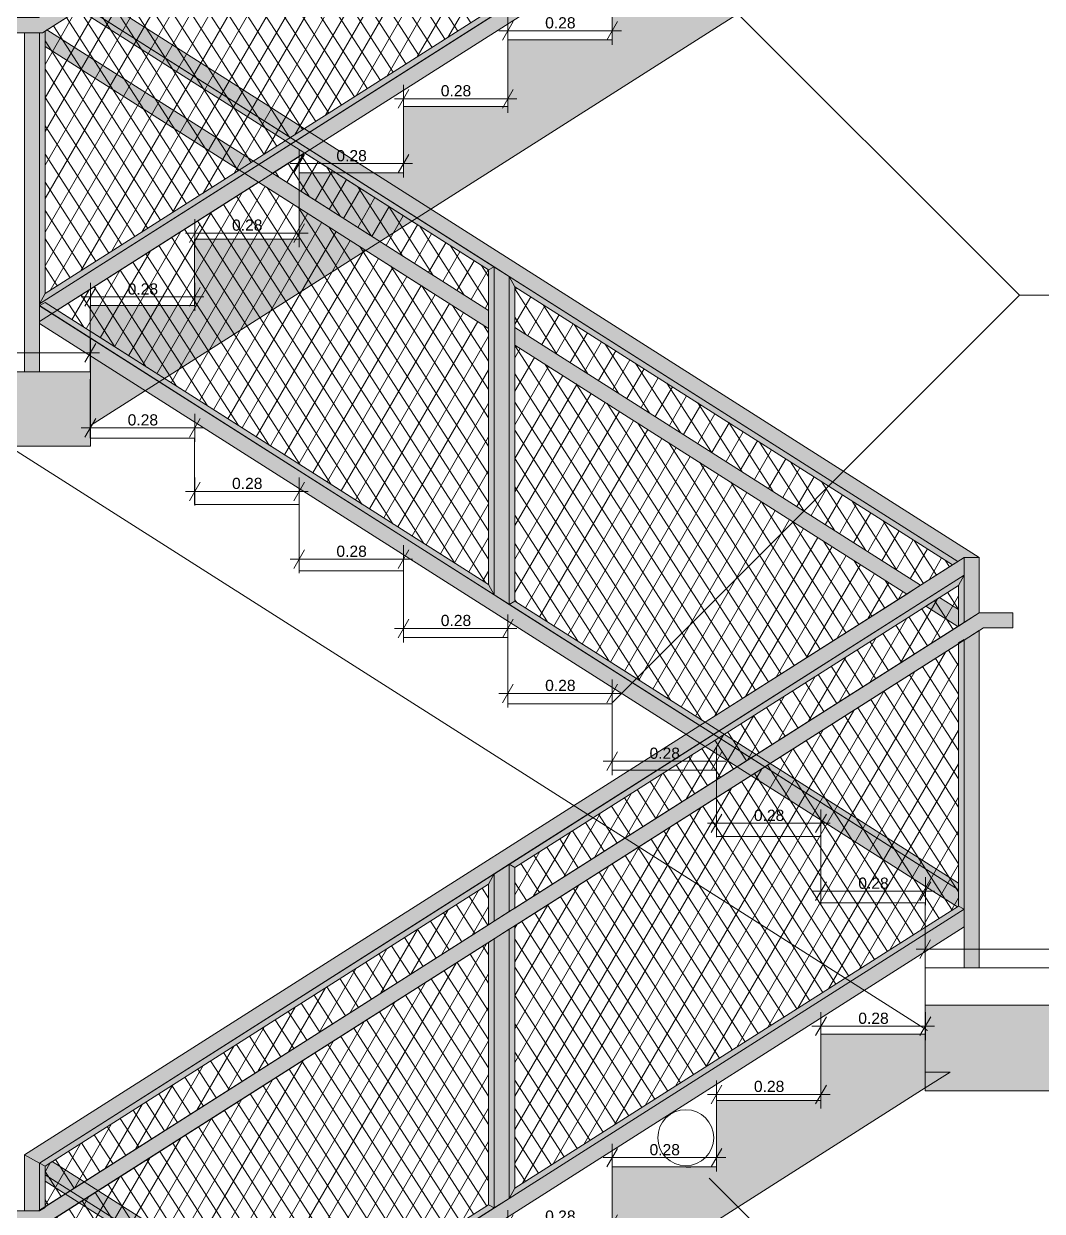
# Model space of a CAD drawing. Header units: millimetres. Extents: x 476571643 to 477489869, y 4620928210 to 4621294454.
# Drawn here: x 477415295 to 477418027, y 4621120412 to 4621123597 of the extents above; entities that cross this region are included whole.
import ezdxf

# ---------------------------------------------------------------- set-up
doc = ezdxf.new("R2010")
doc.units = ezdxf.units.MM
doc.header["$MEASUREMENT"] = 0
for name, color, linetype, lineweight in [('0_Pen_No__42_Pen_No__250_Pen_No__7', 7, 'Continuous', 0), ('2D Drafting - General_Pen_No__250_Pen_No__7', 7, 'Continuous', 0), ('gegmebi_Pen_No__7_Pen_No__250', 7, 'Continuous', 0), ('gegmebi_Pen_No__7_Pen_No__7_Pen_No__5', 5, 'Continuous', 0), ('New_2D Drafting - General_Pen_No__1', 1, 'Continuous', 0), ('New_2D Drafting - General_Pen_No__250_Pen_No__250', 7, 'Continuous', 0), ('New_2D Drafting - General_Pen_No__4', 7, 'Continuous', 0), ('New_Doors_Pen_No__7_Pen_No__7_Pen_No__250', 7, 'Continuous', 0), ('New_Doors_Pen_No__7_Pen_No__7_Pen_No__5', 5, 'Continuous', 0), ('New_shenobebi_Pen_No__240', 240, 'Continuous', 0), ('New_shenobebi_Pen_No__4', 7, 'Continuous', 0), ('reg_nak_Pen_No__250', 7, 'Continuous', 0), ('zoma_Pen_No__142', 142, 'Continuous', 0)]:
    doc.layers.add(name, color=color, linetype=linetype, lineweight=lineweight)
doc.layers.add('zoma', color=7, linetype='Continuous')
doc.styles.add('GENERATED_STYLE_2', font='arial.ttf')
doc.dimstyles.new('GENERATED_STYLE__2', dxfattribs={"dimtxt": 30.000001, "dimasz": 38, "dimexe": 0.18, "dimexo": 3, "dimgap": 0.09, "dimtad": 1, "dimtih": 1, "dimtoh": 1, "dimlfac": 0.001, "dimzin": 0, "dimdsep": 46, "dimtxsty": 'GENERATED_STYLE_2', "dimblk": 'ARROWHEAD_2', "dimblk1": 'ARROWHEAD_2', "dimblk2": 'ARROWHEAD_2', "dimcen": 0.09, "dimclrd": 142, "dimclre": 142, "dimclrt": 142, "dimadec": 0, "dimazin": 0, "dimtfac": 1, "dimtdec": 4, "dimtmove": 0, "dimatfit": 3, "dimfxl": 1, "dimtolj": 1, "dimtzin": 0, "dimarcsym": 0})
pattern_1 = [(60, (476844527.15, 4621385791.044), (-38.9711432, 22.5), []), (122.8330945, (476844527.15, 4621385791.044), (36.8060797, 18.75), [])]

# ---------------------------------------------------------------- blocks, each defined once
blk = doc.blocks.new('*D1553', base_point=(476844527.1, 4621385791))
at = {"layer": 'zoma_Pen_No__142', "color": 142, "linetype": 'Continuous', "lineweight": 0, "transparency": 16777216}
for p, q in [((477417727.5, 4621121139.9), (477417698.6, 4621121089.9)), ((477417713.1, 4621121077.4), (477417713.1, 4621121152.4)), ((477419098.8, 4621121089.9), (477419127.7, 4621121139.9)), ((477419113.3, 4621121077.4), (477419113.3, 4621121152.4)), ((477417688.6, 4621121114.9), (477417713.1, 4621121114.9)), ((477417713.1, 4621121114.9), (477419113.3, 4621121114.9)), ((477419113.3, 4621121114.9), (477419137.7, 4621121114.9))]:
    blk.add_line(p, q, dxfattribs=at)
at = {"layer": 'zoma_Pen_No__142', "color": 142, "lineweight": 0, "transparency": 16777216, "insert": (477418373.3, 4621121120.9), "char_height": 30, "attachment_point": 7, "style": 'GENERATED_STYLE_2'}
blk.add_mtext('\\A1;{\\pql;\\fArial CYR|b0|i0|c204|p34;1.40}', dxfattribs=at)
blk = doc.blocks.new('ARROWHEAD_2')
at = {"color": 0, "linetype": 'Continuous', "lineweight": 0}
for p, q in [((0, 0), (-1, 0)), ((-0.378, -0.655), (0.378, 0.655))]:
    blk.add_line(p, q, dxfattribs=at)
blk = doc.blocks.new('*D1577', base_point=(476844527.1, 4621385791))
at = {"layer": 'zoma_Pen_No__142', "color": 142, "linetype": 'Continuous', "lineweight": 0, "transparency": 16777216}
for p, q in [((477416593.3, 4621120340.1), (477416593.3, 4621120415.1)), ((477416873.3, 4621120340.1), (477416873.3, 4621120415.1)), ((477416568.9, 4621120377.6), (477416593.3, 4621120377.6)), ((477416607.7, 4621120402.6), (477416578.9, 4621120352.6)), ((477416593.3, 4621120377.6), (477416873.3, 4621120377.6)), ((477416858.9, 4621120352.6), (477416887.7, 4621120402.6)), ((477416873.3, 4621120377.6), (477416897.8, 4621120377.6))]:
    blk.add_line(p, q, dxfattribs=at)
at = {"layer": 'zoma_Pen_No__142', "color": 142, "lineweight": 0, "transparency": 16777216, "insert": (477416693.4, 4621120383.6), "char_height": 30, "attachment_point": 7, "style": 'GENERATED_STYLE_2'}
blk.add_mtext('\\A1;{\\pql;\\fArial CYR|b0|i0|c204|p34;0.28}', dxfattribs=at)
blk = doc.blocks.new('*D1578', base_point=(476844527.1, 4621385791))
at = {"layer": 'zoma_Pen_No__142', "color": 142, "linetype": 'Continuous', "lineweight": 0, "transparency": 16777216}
for p, q in [((477416887.7, 4621120580.7), (477416858.9, 4621120530.7)), ((477416873.3, 4621120518.2), (477416873.3, 4621120593.2)), ((477417138.9, 4621120530.7), (477417167.7, 4621120580.7)), ((477417153.3, 4621120518.2), (477417153.3, 4621120593.2)), ((477416848.9, 4621120555.7), (477416873.3, 4621120555.7)), ((477416873.3, 4621120555.7), (477417153.3, 4621120555.7)), ((477417153.3, 4621120555.7), (477417177.8, 4621120555.7))]:
    blk.add_line(p, q, dxfattribs=at)
at = {"layer": 'zoma_Pen_No__142', "color": 142, "lineweight": 0, "transparency": 16777216, "insert": (477416973.4, 4621120561.7), "char_height": 30, "attachment_point": 7, "style": 'GENERATED_STYLE_2'}
blk.add_mtext('\\A1;{\\pql;\\fArial CYR|b0|i0|c204|p34;0.28}', dxfattribs=at)
blk = doc.blocks.new('*D1579', base_point=(476844527.1, 4621385791))
at = {"layer": 'zoma_Pen_No__142', "color": 142, "linetype": 'Continuous', "lineweight": 0, "transparency": 16777216}
for p, q in [((477417153.3, 4621120687.9), (477417153.3, 4621120762.9)), ((477417433.3, 4621120687.9), (477417433.3, 4621120762.9)), ((477417128.9, 4621120725.4), (477417153.3, 4621120725.4)), ((477417167.7, 4621120750.4), (477417138.9, 4621120700.4)), ((477417153.3, 4621120725.4), (477417433.3, 4621120725.4)), ((477417418.9, 4621120700.4), (477417447.7, 4621120750.4)), ((477417433.3, 4621120725.4), (477417457.8, 4621120725.4))]:
    blk.add_line(p, q, dxfattribs=at)
at = {"layer": 'zoma_Pen_No__142', "color": 142, "lineweight": 0, "transparency": 16777216, "insert": (477417253.4, 4621120731.4), "char_height": 30, "attachment_point": 7, "style": 'GENERATED_STYLE_2'}
blk.add_mtext('\\A1;{\\pql;\\fArial CYR|b0|i0|c204|p34;0.28}', dxfattribs=at)
blk = doc.blocks.new('*D1580', base_point=(476844527.1, 4621385791))
at = {"layer": 'zoma_Pen_No__142', "color": 142, "linetype": 'Continuous', "lineweight": 0, "transparency": 16777216}
for p, q in [((477417447.7, 4621120933.1), (477417418.9, 4621120883.1)), ((477417433.3, 4621120870.6), (477417433.3, 4621120945.6)), ((477417698.9, 4621120883.1), (477417727.7, 4621120933.1)), ((477417713.3, 4621120870.6), (477417713.3, 4621120945.6)), ((477417408.9, 4621120908.1), (477417433.3, 4621120908.1)), ((477417433.3, 4621120908.1), (477417713.3, 4621120908.1)), ((477417713.3, 4621120908.1), (477417737.8, 4621120908.1))]:
    blk.add_line(p, q, dxfattribs=at)
at = {"layer": 'zoma_Pen_No__142', "color": 142, "lineweight": 0, "transparency": 16777216, "insert": (477417533.4, 4621120914.1), "char_height": 30, "attachment_point": 7, "style": 'GENERATED_STYLE_2'}
blk.add_mtext('\\A1;{\\pql;\\fArial CYR|b0|i0|c204|p34;0.28}', dxfattribs=at)
blk = doc.blocks.new('*D1581', base_point=(476844527.1, 4621385791))
at = {"layer": 'zoma_Pen_No__142', "color": 142, "linetype": 'Continuous', "lineweight": 0, "transparency": 16777216}
for p, q in [((477417433.3, 4621121232.9), (477417433.3, 4621121307.9)), ((477417713.3, 4621121232.9), (477417713.3, 4621121307.9)), ((477417408.9, 4621121270.4), (477417433.3, 4621121270.4)), ((477417447.7, 4621121295.4), (477417418.9, 4621121245.4)), ((477417433.3, 4621121270.4), (477417713.3, 4621121270.4)), ((477417698.9, 4621121245.4), (477417727.7, 4621121295.4)), ((477417713.3, 4621121270.4), (477417737.8, 4621121270.4))]:
    blk.add_line(p, q, dxfattribs=at)
at = {"layer": 'zoma_Pen_No__142', "color": 142, "lineweight": 0, "transparency": 16777216, "insert": (477417533.4, 4621121276.4), "char_height": 30, "attachment_point": 7, "style": 'GENERATED_STYLE_2'}
blk.add_mtext('\\A1;{\\pql;\\fArial CYR|b0|i0|c204|p34;0.28}', dxfattribs=at)
blk = doc.blocks.new('*D1582', base_point=(476844527.1, 4621385791))
at = {"layer": 'zoma_Pen_No__142', "color": 142, "linetype": 'Continuous', "lineweight": 0, "transparency": 16777216}
for p, q in [((477417153.3, 4621121414.8), (477417153.3, 4621121489.8)), ((477417433.3, 4621121414.8), (477417433.3, 4621121489.8)), ((477417167.7, 4621121477.3), (477417138.9, 4621121427.3)), ((477417418.9, 4621121427.3), (477417447.7, 4621121477.3)), ((477417128.9, 4621121452.3), (477417153.3, 4621121452.3)), ((477417153.3, 4621121452.3), (477417433.3, 4621121452.3)), ((477417433.3, 4621121452.3), (477417457.8, 4621121452.3))]:
    blk.add_line(p, q, dxfattribs=at)
at = {"layer": 'zoma_Pen_No__142', "color": 142, "lineweight": 0, "transparency": 16777216, "insert": (477417253.4, 4621121458.3), "char_height": 30, "attachment_point": 7, "style": 'GENERATED_STYLE_2'}
blk.add_mtext('\\A1;{\\pql;\\fArial CYR|b0|i0|c204|p34;0.28}', dxfattribs=at)
blk = doc.blocks.new('*D1583', base_point=(476844527.1, 4621385791))
at = {"layer": 'zoma_Pen_No__142', "color": 142, "linetype": 'Continuous', "lineweight": 0, "transparency": 16777216}
for p, q in [((477416873.3, 4621121581.4), (477416873.3, 4621121656.4)), ((477417153.3, 4621121581.4), (477417153.3, 4621121656.4)), ((477416848.9, 4621121618.9), (477416873.3, 4621121618.9)), ((477416887.7, 4621121643.9), (477416858.9, 4621121593.9)), ((477416873.3, 4621121618.9), (477417153.3, 4621121618.9)), ((477417138.9, 4621121593.9), (477417167.7, 4621121643.9)), ((477417153.3, 4621121618.9), (477417177.8, 4621121618.9))]:
    blk.add_line(p, q, dxfattribs=at)
at = {"layer": 'zoma_Pen_No__142', "color": 142, "lineweight": 0, "transparency": 16777216, "insert": (477416973.4, 4621121624.9), "char_height": 30, "attachment_point": 7, "style": 'GENERATED_STYLE_2'}
blk.add_mtext('\\A1;{\\pql;\\fArial CYR|b0|i0|c204|p34;0.28}', dxfattribs=at)
blk = doc.blocks.new('*D1584', base_point=(476844527.1, 4621385791))
at = {"layer": 'zoma_Pen_No__142', "color": 142, "linetype": 'Continuous', "lineweight": 0, "transparency": 16777216}
for p, q in [((477416607.7, 4621121825.7), (477416578.9, 4621121775.7)), ((477416593.3, 4621121763.2), (477416593.3, 4621121838.2)), ((477416858.9, 4621121775.7), (477416887.7, 4621121825.7)), ((477416873.3, 4621121763.2), (477416873.3, 4621121838.2)), ((477416568.9, 4621121800.7), (477416593.3, 4621121800.7)), ((477416593.3, 4621121800.7), (477416873.3, 4621121800.7)), ((477416873.3, 4621121800.7), (477416897.8, 4621121800.7))]:
    blk.add_line(p, q, dxfattribs=at)
at = {"layer": 'zoma_Pen_No__142', "color": 142, "lineweight": 0, "transparency": 16777216, "insert": (477416693.4, 4621121806.7), "char_height": 30, "attachment_point": 7, "style": 'GENERATED_STYLE_2'}
blk.add_mtext('\\A1;{\\pql;\\fArial CYR|b0|i0|c204|p34;0.28}', dxfattribs=at)
blk = doc.blocks.new('*D1585', base_point=(476844527.1, 4621385791))
at = {"layer": 'zoma_Pen_No__142', "color": 142, "linetype": 'Continuous', "lineweight": 0, "transparency": 16777216}
for p, q in [((477416327.7, 4621121999.9), (477416298.9, 4621121949.9)), ((477416313.3, 4621121937.4), (477416313.3, 4621122012.4)), ((477416578.9, 4621121949.9), (477416607.7, 4621121999.9)), ((477416593.3, 4621121937.4), (477416593.3, 4621122012.4)), ((477416288.9, 4621121974.9), (477416313.3, 4621121974.9)), ((477416313.3, 4621121974.9), (477416593.3, 4621121974.9)), ((477416593.3, 4621121974.9), (477416617.8, 4621121974.9))]:
    blk.add_line(p, q, dxfattribs=at)
at = {"layer": 'zoma_Pen_No__142', "color": 142, "lineweight": 0, "transparency": 16777216, "insert": (477416413.4, 4621121980.9), "char_height": 30, "attachment_point": 7, "style": 'GENERATED_STYLE_2'}
blk.add_mtext('\\A1;{\\pql;\\fArial CYR|b0|i0|c204|p34;0.28}', dxfattribs=at)
blk = doc.blocks.new('*D1586', base_point=(476844527.1, 4621385791))
at = {"layer": 'zoma_Pen_No__142', "color": 142, "linetype": 'Continuous', "lineweight": 0, "transparency": 16777216}
for p, q in [((477416033.3, 4621122123), (477416033.3, 4621122198)), ((477416313.3, 4621122123), (477416313.3, 4621122198)), ((477416008.9, 4621122160.5), (477416033.3, 4621122160.5)), ((477416047.7, 4621122185.5), (477416018.9, 4621122135.5)), ((477416033.3, 4621122160.5), (477416313.3, 4621122160.5)), ((477416298.9, 4621122135.5), (477416327.7, 4621122185.5)), ((477416313.3, 4621122160.5), (477416337.8, 4621122160.5))]:
    blk.add_line(p, q, dxfattribs=at)
at = {"layer": 'zoma_Pen_No__142', "color": 142, "lineweight": 0, "transparency": 16777216, "insert": (477416133.4, 4621122166.5), "char_height": 30, "attachment_point": 7, "style": 'GENERATED_STYLE_2'}
blk.add_mtext('\\A1;{\\pql;\\fArial CYR|b0|i0|c204|p34;0.28}', dxfattribs=at)
blk = doc.blocks.new('*D1587', base_point=(476844527.1, 4621385791))
at = {"layer": 'zoma_Pen_No__142', "color": 142, "linetype": 'Continuous', "lineweight": 0, "transparency": 16777216}
for p, q in [((477415767.7, 4621122367.4), (477415738.9, 4621122317.4)), ((477415753.3, 4621122304.9), (477415753.3, 4621122379.9)), ((477416018.9, 4621122317.4), (477416047.7, 4621122367.4)), ((477416033.3, 4621122304.9), (477416033.3, 4621122379.9)), ((477415728.9, 4621122342.4), (477415753.3, 4621122342.4)), ((477415753.3, 4621122342.4), (477416033.3, 4621122342.4)), ((477416033.3, 4621122342.4), (477416057.8, 4621122342.4))]:
    blk.add_line(p, q, dxfattribs=at)
at = {"layer": 'zoma_Pen_No__142', "color": 142, "lineweight": 0, "transparency": 16777216, "insert": (477415853.4, 4621122348.4), "char_height": 30, "attachment_point": 7, "style": 'GENERATED_STYLE_2'}
blk.add_mtext('\\A1;{\\pql;\\fArial CYR|b0|i0|c204|p34;0.28}', dxfattribs=at)
blk = doc.blocks.new('*D1588', base_point=(476844527.1, 4621385791))
at = {"layer": 'zoma_Pen_No__142', "color": 142, "linetype": 'Continuous', "lineweight": 0, "transparency": 16777216}
for p, q in [((477415473.3, 4621122475.3), (477415473.3, 4621122550.3)), ((477415753.3, 4621122475.3), (477415753.3, 4621122550.3)), ((477415448.9, 4621122512.8), (477415473.3, 4621122512.8)), ((477415487.7, 4621122537.8), (477415458.9, 4621122487.8)), ((477415473.3, 4621122512.8), (477415753.3, 4621122512.8)), ((477415738.9, 4621122487.8), (477415767.7, 4621122537.8)), ((477415753.3, 4621122512.8), (477415777.8, 4621122512.8))]:
    blk.add_line(p, q, dxfattribs=at)
at = {"layer": 'zoma_Pen_No__142', "color": 142, "lineweight": 0, "transparency": 16777216, "insert": (477415573.4, 4621122518.8), "char_height": 30, "attachment_point": 7, "style": 'GENERATED_STYLE_2'}
blk.add_mtext('\\A1;{\\pql;\\fArial CYR|b0|i0|c204|p34;0.28}', dxfattribs=at)
blk = doc.blocks.new('*D1589', base_point=(476844527.1, 4621385791))
at = {"layer": 'zoma_Pen_No__142', "color": 142, "linetype": 'Continuous', "lineweight": 0, "transparency": 16777216}
for p, q in [((477415473.3, 4621122826.3), (477415473.3, 4621122901.3)), ((477415753.3, 4621122826.3), (477415753.3, 4621122901.3)), ((477415448.9, 4621122863.8), (477415473.3, 4621122863.8)), ((477415487.7, 4621122888.8), (477415458.9, 4621122838.8)), ((477415473.3, 4621122863.8), (477415753.3, 4621122863.8)), ((477415738.9, 4621122838.8), (477415767.7, 4621122888.8)), ((477415753.3, 4621122863.8), (477415777.8, 4621122863.8))]:
    blk.add_line(p, q, dxfattribs=at)
at = {"layer": 'zoma_Pen_No__142', "color": 142, "lineweight": 0, "transparency": 16777216, "insert": (477415573.4, 4621122869.8), "char_height": 30, "attachment_point": 7, "style": 'GENERATED_STYLE_2'}
blk.add_mtext('\\A1;{\\pql;\\fArial CYR|b0|i0|c204|p34;0.28}', dxfattribs=at)
blk = doc.blocks.new('*D1590', base_point=(476844527.1, 4621385791))
at = {"layer": 'zoma_Pen_No__142', "color": 142, "linetype": 'Continuous', "lineweight": 0, "transparency": 16777216}
for p, q in [((477415767.7, 4621123060.1), (477415738.9, 4621123010.1)), ((477415753.3, 4621122997.6), (477415753.3, 4621123072.6)), ((477416018.9, 4621123010.1), (477416047.7, 4621123060.1)), ((477416033.3, 4621122997.6), (477416033.3, 4621123072.6)), ((477415728.9, 4621123035.1), (477415753.3, 4621123035.1)), ((477415753.3, 4621123035.1), (477416033.3, 4621123035.1)), ((477416033.3, 4621123035.1), (477416057.8, 4621123035.1))]:
    blk.add_line(p, q, dxfattribs=at)
at = {"layer": 'zoma_Pen_No__142', "color": 142, "lineweight": 0, "transparency": 16777216, "insert": (477415853.4, 4621123041.1), "char_height": 30, "attachment_point": 7, "style": 'GENERATED_STYLE_2'}
blk.add_mtext('\\A1;{\\pql;\\fArial CYR|b0|i0|c204|p34;0.28}', dxfattribs=at)
blk = doc.blocks.new('*D1591', base_point=(476844527.1, 4621385791))
at = {"layer": 'zoma_Pen_No__142', "color": 142, "linetype": 'Continuous', "lineweight": 0, "transparency": 16777216}
for p, q in [((477416047.7, 4621123246.3), (477416018.9, 4621123196.3)), ((477416033.3, 4621123183.8), (477416033.3, 4621123258.8)), ((477416298.9, 4621123196.3), (477416327.7, 4621123246.3)), ((477416313.3, 4621123183.8), (477416313.3, 4621123258.8)), ((477416008.9, 4621123221.3), (477416033.3, 4621123221.3)), ((477416033.3, 4621123221.3), (477416313.3, 4621123221.3)), ((477416313.3, 4621123221.3), (477416337.8, 4621123221.3))]:
    blk.add_line(p, q, dxfattribs=at)
at = {"layer": 'zoma_Pen_No__142', "color": 142, "lineweight": 0, "transparency": 16777216, "insert": (477416133.4, 4621123227.3), "char_height": 30, "attachment_point": 7, "style": 'GENERATED_STYLE_2'}
blk.add_mtext('\\A1;{\\pql;\\fArial CYR|b0|i0|c204|p34;0.28}', dxfattribs=at)
blk = doc.blocks.new('*D1592', base_point=(476844527.1, 4621385791))
at = {"layer": 'zoma_Pen_No__142', "color": 142, "linetype": 'Continuous', "lineweight": 0, "transparency": 16777216}
for p, q in [((477416313.3, 4621123357.9), (477416313.3, 4621123432.9)), ((477416593.3, 4621123357.9), (477416593.3, 4621123432.9)), ((477416327.7, 4621123420.4), (477416298.9, 4621123370.4)), ((477416578.9, 4621123370.4), (477416607.7, 4621123420.4)), ((477416288.9, 4621123395.4), (477416313.3, 4621123395.4)), ((477416313.3, 4621123395.4), (477416593.3, 4621123395.4)), ((477416593.3, 4621123395.4), (477416617.8, 4621123395.4))]:
    blk.add_line(p, q, dxfattribs=at)
at = {"layer": 'zoma_Pen_No__142', "color": 142, "lineweight": 0, "transparency": 16777216, "insert": (477416413.4, 4621123401.4), "char_height": 30, "attachment_point": 7, "style": 'GENERATED_STYLE_2'}
blk.add_mtext('\\A1;{\\pql;\\fArial CYR|b0|i0|c204|p34;0.28}', dxfattribs=at)
blk = doc.blocks.new('*D1593', base_point=(476844527.1, 4621385791))
at = {"layer": 'zoma_Pen_No__142', "color": 142, "linetype": 'Continuous', "lineweight": 0, "transparency": 16777216}
for p, q in [((477416607.7, 4621123602.6), (477416578.9, 4621123552.6)), ((477416593.3, 4621123540.1), (477416593.3, 4621123615.1)), ((477416858.9, 4621123552.6), (477416887.7, 4621123602.6)), ((477416873.3, 4621123540.1), (477416873.3, 4621123615.1)), ((477416568.9, 4621123577.6), (477416593.3, 4621123577.6)), ((477416593.3, 4621123577.6), (477416873.3, 4621123577.6)), ((477416873.3, 4621123577.6), (477416897.8, 4621123577.6))]:
    blk.add_line(p, q, dxfattribs=at)
at = {"layer": 'zoma_Pen_No__142', "color": 142, "lineweight": 0, "transparency": 16777216, "insert": (477416693.4, 4621123583.6), "char_height": 30, "attachment_point": 7, "style": 'GENERATED_STYLE_2'}
blk.add_mtext('\\A1;{\\pql;\\fArial CYR|b0|i0|c204|p34;0.28}', dxfattribs=at)
blk = doc.blocks.new('*D1613', base_point=(476844527.1, 4621385791))
at = {"layer": 'zoma_Pen_No__142', "color": 142, "linetype": 'Continuous', "lineweight": 0, "transparency": 16777216}
for p, q in [((477414087.6, 4621122738.7), (477414058.7, 4621122688.7)), ((477414073.1, 4621122676.2), (477414073.1, 4621122751.2)), ((477415458.9, 4621122688.7), (477415487.7, 4621122738.7)), ((477415473.3, 4621122676.2), (477415473.3, 4621122751.2)), ((477414048.7, 4621122713.7), (477414073.1, 4621122713.7)), ((477414073.1, 4621122713.7), (477415473.3, 4621122713.7)), ((477415473.3, 4621122713.7), (477415497.8, 4621122713.7))]:
    blk.add_line(p, q, dxfattribs=at)
at = {"layer": 'zoma_Pen_No__142', "color": 142, "lineweight": 0, "transparency": 16777216, "insert": (477414733.3, 4621122719.7), "char_height": 30, "attachment_point": 7, "style": 'GENERATED_STYLE_2'}
blk.add_mtext('\\A1;{\\pql;\\fArial CYR|b0|i0|c204|p34;1.40}', dxfattribs=at)
blk = doc.blocks.new('*D1614', base_point=(476844527.1, 4621385791))
at = {"layer": 'zoma_Pen_No__142', "color": 142, "linetype": 'Continuous', "lineweight": 0, "transparency": 16777216}
for p, q in [((477417727.5, 4621124339.9), (477417698.6, 4621124289.9)), ((477417713.1, 4621124277.4), (477417713.1, 4621124352.4)), ((477419098.8, 4621124289.9), (477419127.7, 4621124339.9)), ((477419113.3, 4621124277.4), (477419113.3, 4621124352.4)), ((477417688.6, 4621124314.9), (477417713.1, 4621124314.9)), ((477417713.1, 4621124314.9), (477419113.3, 4621124314.9)), ((477419113.3, 4621124314.9), (477419137.7, 4621124314.9))]:
    blk.add_line(p, q, dxfattribs=at)
at = {"layer": 'zoma_Pen_No__142', "color": 142, "lineweight": 0, "transparency": 16777216, "insert": (477418373.3, 4621124320.9), "char_height": 30, "attachment_point": 7, "style": 'GENERATED_STYLE_2'}
blk.add_mtext('\\A1;{\\pql;\\fArial CYR|b0|i0|c204|p34;1.40}', dxfattribs=at)
blk = doc.blocks.new('*D1616', base_point=(476844527.1, 4621385791))
at = {"layer": 'zoma_Pen_No__142', "color": 142, "linetype": 'Continuous', "lineweight": 0, "transparency": 16777216}
for p, q in [((477417713.1, 4621127477.4), (477417713.1, 4621127552.4)), ((477419113.3, 4621127477.4), (477419113.3, 4621127552.4)), ((477417688.6, 4621127514.9), (477417713.1, 4621127514.9)), ((477417727.5, 4621127539.9), (477417698.6, 4621127489.9)), ((477417713.1, 4621127514.9), (477419113.3, 4621127514.9)), ((477419098.8, 4621127489.9), (477419127.7, 4621127539.9)), ((477419113.3, 4621127514.9), (477419137.7, 4621127514.9))]:
    blk.add_line(p, q, dxfattribs=at)
at = {"layer": 'zoma_Pen_No__142', "color": 142, "lineweight": 0, "transparency": 16777216, "insert": (477418373.3, 4621127520.9), "char_height": 30, "attachment_point": 7, "style": 'GENERATED_STYLE_2'}
blk.add_mtext('\\A1;{\\pql;\\fArial CYR|b0|i0|c204|p34;1.40}', dxfattribs=at)

msp = doc.modelspace()

# ---------------------------------------------------------------- hatches: boundary and pattern name
at = {"layer": '2D Drafting - General_Pen_No__250_Pen_No__7', "linetype": 'Continuous', "lineweight": 0}
for points in [[(477415473.33, 4621122663.012), (477414073.109, 4621122663.012), (477414073.111, 4621122463.472), (477415473.324, 4621122463.429)], [(477417713.109, 4621120734.916), (477417713.109, 4621120965.01), (477419113.271, 4621120965.01), (477419113.271, 4621121065.039), (477419313.271, 4621121065.039), (477419313.271, 4621120965.01), (477419313.037, 4621120965.01), (477419313.037, 4621120785.002), (477419313.037, 4621120365.01), (477419013.037, 4621120365.01), (477419013.037, 4621120734.916)]]:
    msp.add_hatch(color=7, dxfattribs=at).paths.add_polyline_path(points)
at = {"layer": 'New_2D Drafting - General_Pen_No__1', "linetype": 'Continuous', "lineweight": 0}
for points in [[(477415206.198, 4621123613.011), (477415206.198, 4621123572.564), (477415345.137, 4621123572.564), (477417869.644, 4621125176.714), (477417947.801, 4621125176.714), (477417947.801, 4621125216.581), (477417857.801, 4621125216.581), (477415334.208, 4621123613.011)], [(477417817.315, 4621124421.75), (477415336.682, 4621122845.478), (477415336.682, 4621122798.085), (477417817.315, 4621124374.357)], [(477415351.631, 4621123710.087), (477417800.245, 4621122154.161), (477417817.315, 4621122165.008), (477417857.788, 4621122164.989), (477415370.826, 4621123745.282), (477415351.631, 4621123733.084)], [(477416556.802, 4621122944.362), (477416541.734, 4621122936.162), (477415351.632, 4621123692.461), (477415351.631, 4621123710.087)], [(477416541.757, 4621123628.987), (477415351.641, 4621122872.755), (477415336.682, 4621122845.478), (477416556.757, 4621123620.752)], [(477415336.681, 4621122663.011), (477415336.684, 4621123572.564), (477415296.198, 4621123572.564), (477415296.198, 4621122663.011)], [(477415336.682, 4621122845.478), (477415351.641, 4621122872.755), (477415351.634, 4621123576.692), (477415345.137, 4621123572.564), (477415336.685, 4621123572.564)], [(477415351.634, 4621123535.933), (477416541.731, 4621122779.708), (477416541.732, 4621122827.1), (477415356.854, 4621123580.009), (477415351.634, 4621123576.692)], [(477416541.734, 4621122936.162), (477416556.734, 4621122944.327), (477416556.716, 4621122065.192), (477416541.716, 4621122092.496)], [(477416556.717, 4621122065.192), (477416556.734, 4621122944.327), (477416597.216, 4621122918.603), (477416597.198, 4621122039.469)], [(477416597.216, 4621122918.603), (477416612.216, 4621122891.384), (477416612.199, 4621122047.678), (477416597.198, 4621122039.469)], [(477416597.249, 4621122918.655), (477416612.216, 4621122891.384), (477417786.272, 4621122145.282), (477417800.247, 4621122154.162)], [(477415351.624, 4621122848.712), (477416541.716, 4621122092.496), (477416556.716, 4621122065.192), (477415336.583, 4621122840.503)], [(477415336.682, 4621122840.441), (477415336.682, 4621122793.048), (477417799.417, 4621121228.149), (477417802.333, 4621121230.002), (477417802.332, 4621121273.689)], [(477416612.213, 4621122734.922), (477417663.21, 4621122067.085), (477417700.502, 4621122090.781), (477416612.214, 4621122782.314)], [(477417817.315, 4621122165.008), (477415296.198, 4621120563.011), (477415336.681, 4621120541.343), (477417817.315, 4621122117.615)], [(477417857.801, 4621122016.581), (477417857.801, 4621122165.009), (477417817.315, 4621122165.008), (477417817.315, 4621122015.419), (477417817.315, 4621121990.855)], [(477417817.319, 4621122117.618), (477416597.153, 4621121342.365), (477416612.221, 4621121334.165), (477417802.335, 4621122090.471)], [(477417802.335, 4621122090.471), (477417802.337, 4621121981.338), (477417817.319, 4621121990.855), (477417817.319, 4621122117.618)], [(477416612.239, 4621122047.678), (477417802.332, 4621121291.461), (477417802.332, 4621121273.689), (477416597.198, 4621122039.469)], [(477417751.665, 4621122058.271), (477417714.375, 4621122034.573), (477417800.245, 4621121980.009), (477417802.337, 4621121981.338), (477417802.336, 4621122026.072)], [(477415206.198, 4621120413.011), (477415206.198, 4621120372.564), (477415345.137, 4621120372.564), (477417869.644, 4621121976.714), (477417947.801, 4621121976.714), (477417947.801, 4621122016.581), (477417857.801, 4621122016.581), (477415334.208, 4621120413.011)], [(477417817.315, 4621121065.04), (477417857.801, 4621121065.043), (477417857.801, 4621121969.31), (477417817.315, 4621121943.463), (477417817.315, 4621121269.65), (477417817.315, 4621121176.951)], [(477417817.318, 4621121944.905), (477417802.319, 4621121936.334), (477417802.333, 4621121230.002), (477417817.315, 4621121221.75)], [(477416597.224, 4621121215.571), (477416597.221, 4621121342.33), (477416556.739, 4621121316.606), (477416556.742, 4621121189.848)], [(477416612.221, 4621121334.165), (477416597.221, 4621121342.33), (477416597.224, 4621121215.571), (477416612.224, 4621121225.102)], [(477416556.706, 4621121316.658), (477415336.681, 4621120541.344), (477415351.631, 4621120533.084), (477416541.74, 4621121289.387)], [(477416556.739, 4621121316.606), (477416541.74, 4621121289.387), (477416541.742, 4621121180.316), (477416556.742, 4621121189.848)], [(477417817.315, 4621121221.75), (477415336.682, 4621119645.478), (477415336.682, 4621119598.085), (477417817.315, 4621121174.357)], [(477416612.239, 4621120473.773), (477417802.333, 4621121230.002), (477417817.315, 4621121221.75), (477416597.239, 4621120446.475)], [(477416612.225, 4621121177.711), (477416597.225, 4621121168.179), (477416597.239, 4621120446.475), (477416612.239, 4621120473.773)], [(477416556.743, 4621121142.456), (477416541.743, 4621121132.924), (477416541.757, 4621120428.987), (477416556.757, 4621120420.752)], [(477416597.225, 4621121168.179), (477416556.743, 4621121142.456), (477416556.757, 4621120420.752), (477416597.239, 4621120446.475)], [(477415296.198, 4621120563.011), (477415296.198, 4621120413.011), (477415336.033, 4621120413.011), (477415336.684, 4621120413.383), (477415336.681, 4621120541.343)], [(477415351.631, 4621120533.084), (477415336.681, 4621120541.343), (477415336.684, 4621120413.383), (477415351.633, 4621120421.925)], [(477415351.631, 4621120510.087), (477417800.245, 4621118954.161), (477417817.315, 4621118965.008), (477417857.788, 4621118964.989), (477415370.826, 4621120545.282), (477415351.631, 4621120533.084)], [(477416556.802, 4621119744.362), (477416541.734, 4621119736.162), (477415351.632, 4621120492.461), (477415351.631, 4621120510.087)], [(477416541.757, 4621120428.987), (477415351.641, 4621119672.755), (477415336.682, 4621119645.478), (477416556.757, 4621120420.752)]]:
    msp.add_hatch(color=1, dxfattribs=at).paths.add_polyline_path(points)
h = msp.add_hatch(dxfattribs=at)
h.set_pattern_fill('BATT_INSULATION', color=1, style=0, pattern_type=2)
h.set_pattern_definition(pattern_1)
h.paths.add_polyline_path([(477416541.757, 4621123628.987), (477416541.743, 4621124332.924), (477415351.634, 4621123576.692), (477415351.641, 4621122872.755)])
h = msp.add_hatch(dxfattribs=at)
h.set_pattern_fill('BATT_INSULATION', color=1, style=0, pattern_type=2)
h.set_pattern_definition(pattern_1)
h.paths.add_polyline_path([(477416047.879, 4621123250.002), (477416541.734, 4621122936.162), (477416541.732, 4621122827.1), (477415962.037, 4621123195.456)])
h = msp.add_hatch(dxfattribs=at)
h.set_pattern_fill('BATT_INSULATION', color=1, style=0, pattern_type=2)
h.set_pattern_definition(pattern_1)
h.paths.add_polyline_path([(477415924.746, 4621123171.76), (477416541.731, 4621122779.708), (477416541.716, 4621122092.496), (477415383.99, 4621122828.146)])
h = msp.add_hatch(dxfattribs=at)
h.set_pattern_fill('BATT_INSULATION', color=1, style=0, pattern_type=2)
h.set_pattern_definition(pattern_1)
h.paths.add_polyline_path([(477417700.502, 4621122090.781), (477416612.214, 4621122782.314), (477416612.216, 4621122891.384), (477417786.272, 4621122145.282)])
h = msp.add_hatch(dxfattribs=at)
h.set_pattern_fill('BATT_INSULATION', color=1, style=0, pattern_type=2)
h.set_pattern_definition(pattern_1)
h.paths.add_polyline_path([(477417122.456, 4621121723.473), (477416612.199, 4621122047.678), (477416612.213, 4621122734.922), (477417663.21, 4621122067.085)])
h = msp.add_hatch(dxfattribs=at)
h.set_pattern_fill('BATT_INSULATION', color=1, style=0, pattern_type=2)
h.set_pattern_definition(pattern_1)
h.paths.add_polyline_path([(477417802.337, 4621121981.338), (477417802.335, 4621122090.471), (477416612.221, 4621121334.165), (477416612.224, 4621121225.102)])
h = msp.add_hatch(dxfattribs=at)
h.set_pattern_fill('BATT_INSULATION', color=1, style=0, pattern_type=2)
h.set_pattern_definition(pattern_1)
h.paths.add_polyline_path([(477416612.239, 4621120473.773), (477417802.333, 4621121230.002), (477417802.319, 4621121933.934), (477416612.225, 4621121177.711)])
h = msp.add_hatch(dxfattribs=at)
h.set_pattern_fill('BATT_INSULATION', color=1, style=0, pattern_type=2)
h.set_pattern_definition(pattern_1)
h.paths.add_polyline_path([(477416541.742, 4621121180.316), (477416541.74, 4621121289.387), (477415351.631, 4621120533.084), (477415351.633, 4621120424.084)])
h = msp.add_hatch(dxfattribs=at)
h.set_pattern_fill('BATT_INSULATION', color=1, style=0, pattern_type=2)
h.set_pattern_definition(pattern_1)
h.paths.add_polyline_path([(477416541.757, 4621120428.987), (477416541.743, 4621121132.924), (477415351.634, 4621120376.692), (477415351.641, 4621119672.755)])
at = {"layer": 'New_2D Drafting - General_Pen_No__250_Pen_No__250', "linetype": 'Continuous', "lineweight": 0}
for points in [[(477415753.038, 4621122841.011), (477415473.109, 4621122841.011), (477415473.324, 4621122519.384), (477416873.112, 4621123408.93), (477417118.719, 4621123565.01), (477417713.109, 4621123942.736), (477417779.619, 4621123985.002), (477417713.109, 4621123985.002), (477417713.038, 4621123985.002), (477417713.038, 4621124087.01), (477417433.038, 4621124087.01), (477417433.038, 4621123909.01), (477417153.038, 4621123909.01), (477417153.038, 4621123731.01), (477417090.255, 4621123731.01, -0.08199413), (477417065.821, 4621123731.01), (477416873.112, 4621123731.01), (477416873.112, 4621123565.01), (477416873.043, 4621123565.01), (477416873.038, 4621123553.01), (477416593.038, 4621123553.01), (477416593.038, 4621123375.011), (477416313.038, 4621123375.011), (477416313.038, 4621123197.011), (477416033.038, 4621123197.011), (477416033.038, 4621123019.011), (477415753.038, 4621123019.011)], [(477415753.038, 4621119641.011), (477415473.109, 4621119641.011), (477415473.324, 4621119319.384), (477416873.112, 4621120208.93), (477417118.719, 4621120365.01), (477417713.109, 4621120742.736), (477417779.619, 4621120785.002), (477417713.109, 4621120785.002), (477417713.038, 4621120785.002), (477417713.038, 4621120887.01), (477417433.038, 4621120887.01), (477417433.038, 4621120709.01), (477417153.038, 4621120709.01), (477417153.038, 4621120531.01), (477417090.255, 4621120531.01, -0.08199413), (477417065.821, 4621120531.01), (477416873.112, 4621120531.01), (477416873.112, 4621120365.01), (477416873.043, 4621120365.01), (477416873.038, 4621120353.01), (477416593.038, 4621120353.01), (477416593.038, 4621120175.011), (477416313.038, 4621120175.011), (477416313.038, 4621119997.011), (477416033.038, 4621119997.011), (477416033.038, 4621119819.011), (477415753.038, 4621119819.011)]]:
    msp.add_hatch(color=7, dxfattribs=at).paths.add_polyline_path(points)

# ---------------------------------------------------------------- linework, layer by layer
at = {"layer": '0_Pen_No__42_Pen_No__250_Pen_No__7', "color": 7, "linetype": 'Continuous', "lineweight": 0}
msp.add_circle((477417070.553, 4621120609.176), 75, dxfattribs=at)
at = {"layer": '2D Drafting - General_Pen_No__250_Pen_No__7', "color": 7, "linetype": 'Continuous', "lineweight": 0, "flags": 128}
for points in [[(477415473.33, 4621122663.012), (477414073.109, 4621122663.012), (477414073.111, 4621122463.472), (477415473.324, 4621122463.429)], [(477417713.109, 4621120734.916), (477417713.109, 4621120965.01), (477419113.271, 4621120965.01), (477419113.271, 4621121065.039), (477419313.271, 4621121065.039), (477419313.271, 4621120965.01), (477419313.037, 4621120965.01), (477419313.037, 4621120785.002), (477419313.037, 4621120365.01), (477419013.037, 4621120365.01), (477419013.037, 4621120734.916)]]:
    msp.add_lwpolyline(points, close=True, dxfattribs=at)
at = {"layer": 'gegmebi_Pen_No__7_Pen_No__250', "color": 7, "linetype": 'Continuous', "lineweight": 0, "flags": 128}
msp.add_lwpolyline([(477417713.055, 4621120965.01), (477418913.109, 4621120965.01), (477418913.109, 4621121065.01), (477417713.055, 4621121065.01)], close=True, dxfattribs=at)
at = {"layer": 'gegmebi_Pen_No__7_Pen_No__7_Pen_No__5', "color": 5, "linetype": 'Continuous', "lineweight": 0, "flags": 128}
for points in [[(477417132.993, 4621123701.167), (477417965.841, 4621122868.319), (477416873.312, 4621121775.79)], [(477417965.841, 4621122868.319), (477420187.846, 4621122868.319)], [(477417132.993, 4621120501.167), (477417965.841, 4621119668.319), (477416873.312, 4621118575.79)]]:
    msp.add_lwpolyline(points, dxfattribs=at)
at = {"layer": 'New_2D Drafting - General_Pen_No__250_Pen_No__250', "color": 7, "linetype": 'Continuous', "lineweight": 0, "flags": 128}
msp.add_lwpolyline([(477416873.112, 4621123731.01), (477416873.112, 4621123565.01), (477416873.043, 4621123565.01), (477416873.038, 4621123553.01), (477416593.038, 4621123553.01), (477416593.038, 4621123375.011), (477416313.038, 4621123375.011), (477416313.038, 4621123197.011), (477416033.038, 4621123197.011), (477416033.038, 4621123019.011), (477415753.038, 4621123019.011), (477415753.038, 4621122841.011), (477415473.109, 4621122841.011), (477415473.324, 4621122519.384), (477416873.112, 4621123408.93), (477417118.719, 4621123565.01), (477417713.109, 4621123942.736)], dxfattribs=at)
msp.add_lwpolyline([(477417118.719, 4621120365.01), (477417713.109, 4621120742.736), (477417779.619, 4621120785.002), (477417713.109, 4621120785.002), (477417713.038, 4621120785.002), (477417713.038, 4621120887.01), (477417433.038, 4621120887.01), (477417433.038, 4621120709.01), (477417153.038, 4621120709.01), (477417153.038, 4621120531.01), (477417090.255, 4621120531.01, -0.08199413), (477417065.821, 4621120531.01), (477416873.112, 4621120531.01), (477416873.112, 4621120365.01)], format="xyb", dxfattribs=at)
at = {"layer": 'New_2D Drafting - General_Pen_No__4', "color": 7, "linetype": 'Continuous', "lineweight": 0, "flags": 128}
for points in [[(477415206.198, 4621123613.011), (477415206.198, 4621123572.564), (477415345.137, 4621123572.564), (477417869.644, 4621125176.714), (477417947.801, 4621125176.714), (477417947.801, 4621125216.581), (477417857.801, 4621125216.581), (477415334.208, 4621123613.011)], [(477417817.315, 4621124421.75), (477415336.682, 4621122845.478), (477415336.682, 4621122798.085), (477417817.315, 4621124374.357)], [(477416541.757, 4621123628.987), (477416541.743, 4621124332.924), (477415351.634, 4621123576.692), (477415351.641, 4621122872.755)], [(477415351.631, 4621123710.087), (477417800.245, 4621122154.161), (477417817.315, 4621122165.008), (477417857.788, 4621122164.989), (477415370.826, 4621123745.282), (477415351.631, 4621123733.084)], [(477416556.802, 4621122944.362), (477416541.734, 4621122936.162), (477415351.632, 4621123692.461), (477415351.631, 4621123710.087)], [(477416541.757, 4621123628.987), (477415351.641, 4621122872.755), (477415336.682, 4621122845.478), (477416556.757, 4621123620.752)], [(477415336.681, 4621122663.011), (477415336.684, 4621123572.564), (477415296.198, 4621123572.564), (477415296.198, 4621122663.011)], [(477415336.682, 4621122845.478), (477415351.641, 4621122872.755), (477415351.634, 4621123576.692), (477415345.137, 4621123572.564), (477415336.685, 4621123572.564)], [(477415351.634, 4621123535.933), (477416541.731, 4621122779.708), (477416541.732, 4621122827.1), (477415356.854, 4621123580.009), (477415351.634, 4621123576.692)], [(477416047.879, 4621123250.002), (477416541.734, 4621122936.162), (477416541.732, 4621122827.1), (477415962.037, 4621123195.456)], [(477415924.746, 4621123171.76), (477416541.731, 4621122779.708), (477416541.716, 4621122092.496), (477415383.99, 4621122828.146)], [(477416541.734, 4621122936.162), (477416556.734, 4621122944.327), (477416556.716, 4621122065.192), (477416541.716, 4621122092.496)], [(477416556.717, 4621122065.192), (477416556.734, 4621122944.327), (477416597.216, 4621122918.603), (477416597.198, 4621122039.469)], [(477416597.216, 4621122918.603), (477416612.216, 4621122891.384), (477416612.199, 4621122047.678), (477416597.198, 4621122039.469)], [(477416597.249, 4621122918.655), (477416612.216, 4621122891.384), (477417786.272, 4621122145.282), (477417800.247, 4621122154.162)], [(477417700.502, 4621122090.781), (477416612.214, 4621122782.314), (477416612.216, 4621122891.384), (477417786.272, 4621122145.282)], [(477415351.624, 4621122848.712), (477416541.716, 4621122092.496), (477416556.716, 4621122065.192), (477415336.583, 4621122840.503)], [(477415336.682, 4621122840.441), (477415336.682, 4621122793.048), (477417799.417, 4621121228.149), (477417802.333, 4621121230.002), (477417802.332, 4621121273.689)], [(477416612.213, 4621122734.922), (477417663.21, 4621122067.085), (477417700.502, 4621122090.781), (477416612.214, 4621122782.314)], [(477417122.456, 4621121723.473), (477416612.199, 4621122047.678), (477416612.213, 4621122734.922), (477417663.21, 4621122067.085)], [(477417817.315, 4621122165.008), (477415296.198, 4621120563.011), (477415336.681, 4621120541.343), (477417817.315, 4621122117.615)], [(477417857.801, 4621122016.581), (477417857.801, 4621122165.009), (477417817.315, 4621122165.008), (477417817.315, 4621122015.419), (477417817.315, 4621121990.855)], [(477417817.319, 4621122117.618), (477416597.153, 4621121342.365), (477416612.221, 4621121334.165), (477417802.335, 4621122090.471)], [(477417802.335, 4621122090.471), (477417802.337, 4621121981.338), (477417817.319, 4621121990.855), (477417817.319, 4621122117.618)], [(477417802.337, 4621121981.338), (477417802.335, 4621122090.471), (477416612.221, 4621121334.165), (477416612.224, 4621121225.102)], [(477416612.239, 4621122047.678), (477417802.332, 4621121291.461), (477417802.332, 4621121273.689), (477416597.198, 4621122039.469)], [(477417751.665, 4621122058.271), (477417714.375, 4621122034.573), (477417800.245, 4621121980.009), (477417802.337, 4621121981.338), (477417802.336, 4621122026.072)], [(477415206.198, 4621120413.011), (477415206.198, 4621120372.564), (477415345.137, 4621120372.564), (477417869.644, 4621121976.714), (477417947.801, 4621121976.714), (477417947.801, 4621122016.581), (477417857.801, 4621122016.581), (477415334.208, 4621120413.011)], [(477417817.315, 4621121065.04), (477417857.801, 4621121065.043), (477417857.801, 4621121969.31), (477417817.315, 4621121943.463), (477417817.315, 4621121269.65), (477417817.315, 4621121176.951)], [(477417817.318, 4621121944.905), (477417802.319, 4621121936.334), (477417802.333, 4621121230.002), (477417817.315, 4621121221.75)], [(477416612.239, 4621120473.773), (477417802.333, 4621121230.002), (477417802.319, 4621121933.934), (477416612.225, 4621121177.711)], [(477416597.224, 4621121215.571), (477416597.221, 4621121342.33), (477416556.739, 4621121316.606), (477416556.742, 4621121189.848)], [(477416612.221, 4621121334.165), (477416597.221, 4621121342.33), (477416597.224, 4621121215.571), (477416612.224, 4621121225.102)], [(477416556.706, 4621121316.658), (477415336.681, 4621120541.344), (477415351.631, 4621120533.084), (477416541.74, 4621121289.387)], [(477416556.739, 4621121316.606), (477416541.74, 4621121289.387), (477416541.742, 4621121180.316), (477416556.742, 4621121189.848)], [(477416541.742, 4621121180.316), (477416541.74, 4621121289.387), (477415351.631, 4621120533.084), (477415351.633, 4621120424.084)], [(477417817.315, 4621121221.75), (477415336.682, 4621119645.478), (477415336.682, 4621119598.085), (477417817.315, 4621121174.357)], [(477416612.239, 4621120473.773), (477417802.333, 4621121230.002), (477417817.315, 4621121221.75), (477416597.239, 4621120446.475)], [(477416612.225, 4621121177.711), (477416597.225, 4621121168.179), (477416597.239, 4621120446.475), (477416612.239, 4621120473.773)], [(477416556.743, 4621121142.456), (477416541.743, 4621121132.924), (477416541.757, 4621120428.987), (477416556.757, 4621120420.752)], [(477416597.225, 4621121168.179), (477416556.743, 4621121142.456), (477416556.757, 4621120420.752), (477416597.239, 4621120446.475)], [(477416541.757, 4621120428.987), (477416541.743, 4621121132.924), (477415351.634, 4621120376.692), (477415351.641, 4621119672.755)], [(477415296.198, 4621120563.011), (477415296.198, 4621120413.011), (477415336.033, 4621120413.011), (477415336.684, 4621120413.383), (477415336.681, 4621120541.343)], [(477415351.631, 4621120533.084), (477415336.681, 4621120541.343), (477415336.684, 4621120413.383), (477415351.633, 4621120421.925)], [(477415351.631, 4621120510.087), (477417800.245, 4621118954.161), (477417817.315, 4621118965.008), (477417857.788, 4621118964.989), (477415370.826, 4621120545.282), (477415351.631, 4621120533.084)], [(477416556.802, 4621119744.362), (477416541.734, 4621119736.162), (477415351.632, 4621120492.461), (477415351.631, 4621120510.087)], [(477416541.757, 4621120428.987), (477415351.641, 4621119672.755), (477415336.682, 4621119645.478), (477416556.757, 4621120420.752)]]:
    msp.add_lwpolyline(points, close=True, dxfattribs=at)
at = {"layer": 'New_Doors_Pen_No__7_Pen_No__7_Pen_No__250', "color": 7, "linetype": 'Continuous', "lineweight": 0, "flags": 128}
msp.add_lwpolyline([(477415473.149, 4621122643.012), (477415473.149, 4621122485.01), (477415753.078, 4621122485.01), (477415753.078, 4621122307.01), (477416033.078, 4621122307.01), (477416033.078, 4621122129.011), (477416313.078, 4621122129.011), (477416313.078, 4621121951.011), (477416593.078, 4621121951.011), (477416593.078, 4621121773.011), (477416873.078, 4621121773.011), (477416873.152, 4621121595.011), (477417153.078, 4621121595.011), (477417153.078, 4621121417.012), (477417433.078, 4621121417.012), (477417433.078, 4621121239.012), (477417713.078, 4621121239.012), (477417713.078, 4621121065.01)], dxfattribs=at)
at = {"layer": 'New_Doors_Pen_No__7_Pen_No__7_Pen_No__5', "color": 5, "linetype": 'Continuous', "lineweight": 0, "flags": 128}
for points in [[(477415473.109, 4621122663.011), (477415473.109, 4621122841.011), (477415753.038, 4621122841.011), (477415753.038, 4621123019.011), (477416033.038, 4621123019.011), (477416033.038, 4621123197.011), (477416313.038, 4621123197.011), (477416313.038, 4621123375.011), (477416593.038, 4621123375.011), (477416593.038, 4621123553.01), (477416873.038, 4621123553.01), (477416873.112, 4621123731.01), (477417153.038, 4621123731.01), (477417153.038, 4621123909.01), (477417433.038, 4621123909.01), (477417433.038, 4621124087.01), (477417713.038, 4621124087.01), (477417713.073, 4621124245.04)], [(477415473.109, 4621119463.011), (477415473.109, 4621119641.011), (477415753.038, 4621119641.011), (477415753.038, 4621119819.011), (477416033.038, 4621119819.011), (477416033.038, 4621119997.011), (477416313.038, 4621119997.011), (477416313.038, 4621120175.011), (477416593.038, 4621120175.011), (477416593.038, 4621120353.01), (477416873.038, 4621120353.01), (477416873.112, 4621120531.01), (477417153.038, 4621120531.01), (477417153.038, 4621120709.01), (477417433.038, 4621120709.01), (477417433.038, 4621120887.01), (477417713.038, 4621120887.01), (477417713.073, 4621121045.04)]]:
    msp.add_lwpolyline(points, dxfattribs=at)
at = {"layer": 'New_shenobebi_Pen_No__240', "color": 240, "linetype": 'Continuous', "lineweight": 0}
msp.add_lwpolyline([(477416944.082, 4621121382.768), (477416948.527, 4621121380.228)], dxfattribs=at)
at = {"layer": 'New_shenobebi_Pen_No__4', "color": 7, "linetype": 'Continuous', "lineweight": 0}
msp.add_lwpolyline([(477417713.109, 4621120965.01), (477417713.109, 4621121045.04)], dxfattribs=at)
at = {"layer": 'reg_nak_Pen_No__250', "color": 7, "linetype": 'Continuous', "lineweight": 0, "flags": 128}
msp.add_lwpolyline([(477415247.605, 4621122467.854), (477417719.165, 4621120896.648)], dxfattribs=at)

# ---------------------------------------------------------------- dimensions: what is measured, and where the dimension line sits
at = {"layer": 'zoma', "color": 142, "linetype": 'Continuous', "lineweight": 0}
for base, p1, p2, picture, middle in [((477419113.271, 4621127514.945), (477417713.078, 4621121065.01), (477419113.271, 4621127514.945), '*D1616', (477418412.231, 4621127535.945)), ((477419113.271, 4621124314.945), (477417713.078, 4621121065.01), (477419113.271, 4621124314.945), '*D1614', (477418412.231, 4621124335.945)), ((477416873.312, 4621123577.649), (477416593.312, 4621123556.301), (477416873.312, 4621123556.301), '*D1593', (477416732.368, 4621123598.649)), ((477416593.312, 4621123395.357), (477416313.312, 4621123372.198), (477416593.312, 4621123372.198), '*D1592', (477416452.368, 4621123416.357)), ((477416313.312, 4621123221.302), (477416033.312, 4621123202.609), (477416313.312, 4621123202.609), '*D1591', (477416172.368, 4621123242.302)), ((477416033.312, 4621123035.075), (477415753.312, 4621123015.828), (477416033.312, 4621123015.828), '*D1590', (477415892.368, 4621123056.075)), ((477415753.312, 4621122863.794), (477415473.312, 4621122845.277), (477415753.312, 4621122845.277), '*D1589', (477415612.368, 4621122884.794)), ((477415473.312, 4621122713.74), (477414073.146, 4621122663.011), (477415473.312, 4621122663.011), '*D1613', (477414772.285, 4621122734.74)), ((477415753.312, 4621122512.763), (477415473.312, 4621122486.439), (477415753.312, 4621122486.439), '*D1588', (477415612.368, 4621122533.763)), ((477416033.312, 4621122342.373), (477415753.312, 4621122319.26), (477416033.312, 4621122319.26), '*D1587', (477415892.368, 4621122363.373)), ((477416313.312, 4621122160.539), (477416033.312, 4621122129.086), (477416313.312, 4621122129.086), '*D1586', (477416172.368, 4621122181.539)), ((477416593.312, 4621121974.89), (477416313.312, 4621121953.679), (477416593.312, 4621121953.679), '*D1585', (477416452.368, 4621121995.89)), ((477416873.312, 4621121800.685), (477416593.312, 4621121785.196), (477416873.312, 4621121785.196), '*D1584', (477416732.368, 4621121821.685)), ((477417153.312, 4621121618.851), (477416873.312, 4621121598.537), (477417153.312, 4621121598.537), '*D1583', (477417012.368, 4621121639.851)), ((477417433.312, 4621121452.276), (477417153.312, 4621121433.164), (477417433.312, 4621121433.164), '*D1582', (477417292.368, 4621121473.276)), ((477417713.312, 4621121270.441), (477417433.312, 4621121243.493), (477417713.312, 4621121243.493), '*D1581', (477417572.368, 4621121291.441)), ((477419113.271, 4621121114.945), (477417713.078, 4621121065.01), (477419113.271, 4621121114.945), '*D1553', (477418412.231, 4621121135.945)), ((477417713.312, 4621120908.087), (477417433.312, 4621120884.638), (477417713.312, 4621120884.638), '*D1580', (477417572.368, 4621120929.087)), ((477417433.312, 4621120725.408), (477417153.312, 4621120701.404), (477417433.312, 4621120701.404), '*D1579', (477417292.368, 4621120746.408)), ((477417153.312, 4621120555.669), (477416873.312, 4621120529.853), (477417153.312, 4621120529.853), '*D1578', (477417012.368, 4621120576.669)), ((477416873.312, 4621120377.649), (477416593.312, 4621120356.301), (477416873.312, 4621120356.301), '*D1577', (477416732.368, 4621120398.649))]:
    dim = msp.add_linear_dim(base=base, p1=p1, p2=p2, dimstyle='GENERATED_STYLE__2', dxfattribs=at)
    dim.commit()
    dim.dimension.update_dxf_attribs({"geometry": picture, "text_midpoint": middle, "dimtype": 160})

doc.saveas('drawing.dxf')
